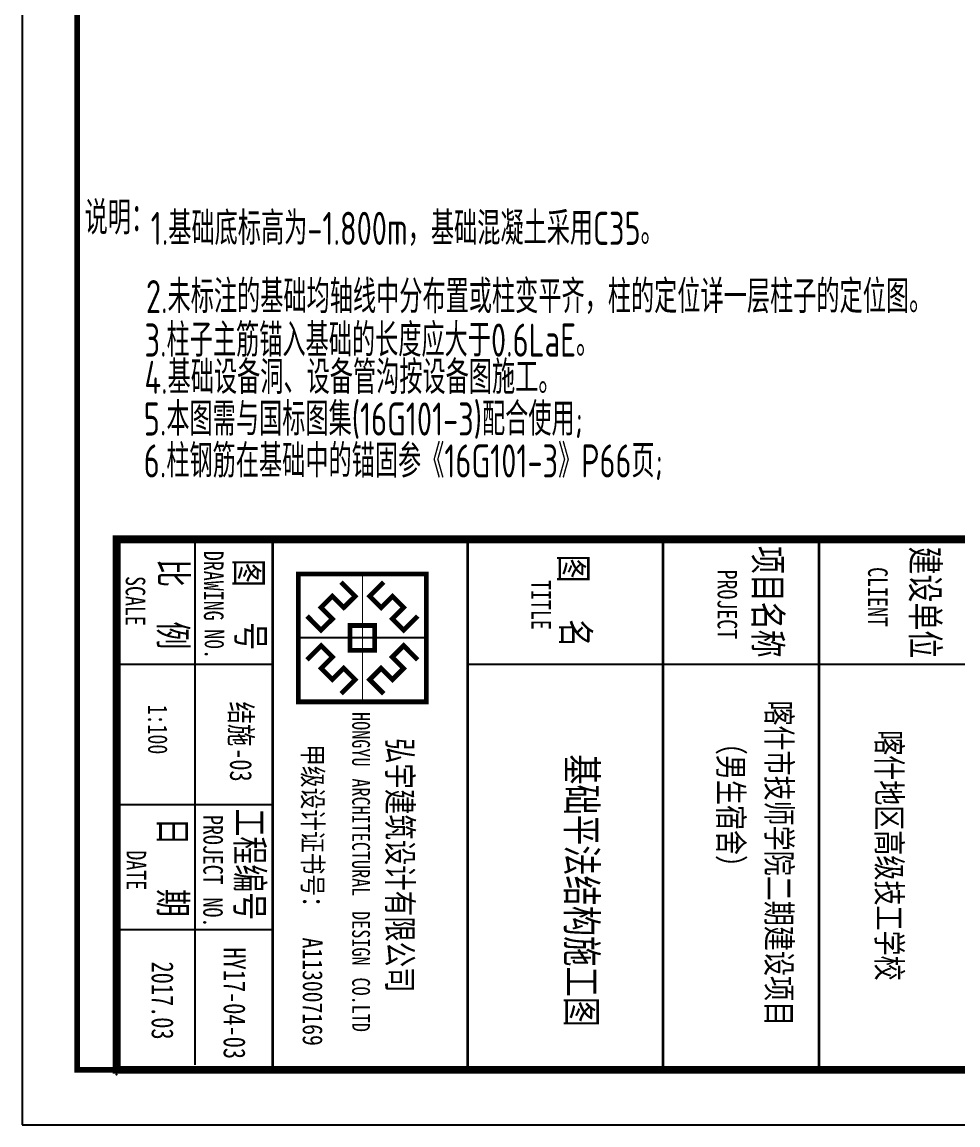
# Model space of a CAD drawing. Header units: millimetres. Extents: x 539196 to 807275, y 431843 to 1156631.
# Drawn here: x 539196 to 556159, y 936443 to 956437 of the extents above; entities that cross this region are included whole.
import ezdxf
from ezdxf.enums import TextEntityAlignment as Align

# ---------------------------------------------------------------- set-up
doc = ezdxf.new("R2010")
doc.units = ezdxf.units.MM
doc.header["$MEASUREMENT"] = 0
doc.layers.add('PUB_TITLE', color=4, linetype='Continuous')
doc.layers.add('TK', color=9, linetype='Continuous')
doc.layers.add('基础总说明', color=7, linetype='Continuous', lineweight=18)
doc.styles.add('-宋体', font='', dxfattribs={"width": 0.8})
doc.styles.add('_TEL_DIM', font='simhei.ttf', dxfattribs={"width": 0.8, "height": 3.5})
doc.styles.add('TSSD_Dimension', font='Tssdeng.shx', dxfattribs={"width": 0.7, "bigfont": 'hztxt.shx'})
doc.styles.get('-宋体').set_extended_font_data('SimSun')

# ---------------------------------------------------------------- blocks, each defined once
blk = doc.blocks.new('logo')
at = {"color": 6}
blk.add_line((1004, 2011), (1004, 0), dxfattribs=at)
at = {"color": 6, "const_width": 74.6}
for points in [[(0, 2011), (2008, 2011), (2008, 0), (0, 0)], [(809, 1198), (1199, 1198), (1199, 813), (809, 813)]]:
    blk.add_lwpolyline(points, close=True, dxfattribs=at)
at = {"color": 6}
blk.add_lwpolyline([(0, 2011), (2008, 2011), (2008, 0), (0, 0)], close=True, dxfattribs=at)
for points, const_width in [([(660, 1874), (883, 1654), (704, 1475), (526, 1653), (350, 1477), (528, 1299), (350, 1120), (129, 1340)], 74.6), ([(1004, 2011), (1004, 0)], 15.2), ([(1348, 1874), (1125, 1654), (1304, 1475), (1482, 1653), (1658, 1477), (1480, 1299), (1659, 1120), (1879, 1340)], 74.6), ([(0, 1006), (2008, 1006)], 15.2), ([(660, 137), (883, 357), (704, 536), (526, 358), (350, 534), (528, 712), (350, 891), (129, 671)], 74.6), ([(1348, 137), (1125, 357), (1304, 536), (1482, 358), (1658, 534), (1480, 712), (1659, 891), (1879, 671)], 74.6)]:
    blk.add_lwpolyline(points, dxfattribs=dict(at, const_width=const_width))
blk = doc.blocks.new('图签11')
for p, q in [((3661956, -366171), (3661956, -326171)), ((3663556, -361670), (3663556, -355170)), ((3661956, -359170), (3661956, -357170)), ((3661956, -364170), (3661956, -361670)), ((3661956, -361670), (3668756, -361670)), ((3661956, -365170), (3661956, -364170)), ((3661956, -364170), (3668756, -364170)), ((3661956, -364170), (3668691, -364170)), ((3663556, -366171), (3663556, -364170)), ((3665356, -366171), (3665356, -364170)), ((3666956, -366171), (3666956, -364170)), ((3661956, -366170), (3661956, -365170)), ((3661956, -365170), (3668691, -365170)), ((3661956, -365170), (3662956, -365170)), ((3662956, -365170), (3663156, -365170)), ((3663156, -365170), (3663356, -365170)), ((3668756, -366171), (3661956, -366171)), ((3661956, -366171), (3663656, -366171)), ((3668756, -366170), (3662804, -366170))]:
    blk.add_line(p, q)
at = {"const_width": 34}
for points in [[(3661956, -357170), (3668756, -357170)], [(3661956, -359170), (3668756, -359170)], [(3661956, -361670), (3668756, -361670)], [(3661956, -364170), (3668756, -364170)]]:
    blk.add_lwpolyline(points, dxfattribs=at)
for p in [(3668756, -366170), (3668756, -366170), (3668817, -366171), (3668756, -366310)]:
    blk.add_point(p)
at = {"layer": 'PUB_TITLE', "const_width": 100}
blk.add_lwpolyline([(3661956, -326171), (3668756, -326171), (3668756, -366170), (3661956, -366170)], close=True, dxfattribs=at)
at = {"color": 5, "xscale": 0.8162497761659324, "yscale": 0.8162497763405554, "zscale": 0.8162497763059946}
blk.add_blockref('logo', (3662401, -363842), dxfattribs=at)
at = {"style": '-宋体', "width": 0.75}
for s, height, p in [('建设单位', 350, (3662049, -355982)), ('CLIENT', 250, (3662313, -356540)), ('项目名称', 350, (3662041, -357998)), ('PROJECT', 250, (3662344, -358469)), ('名', 350, (3662981, -360463)), ('图', 350, (3662152, -360488)), ('TITLE', 250, (3662478, -360855)), ('图', 350, (3662208, -364650)), ('号', 350, (3663020, -364626)), ('工程编号', 350, (3665406, -364638)), ('DRAWING', 250, (3662105, -365051)), ('N0.', 250, (3663109, -365041)), ('PROJECT', 250, (3665490, -365059)), ('NO.', 250, (3666548, -365061)), ('比', 350, (3662210, -365616)), ('例', 350, (3663008, -365622)), ('日', 350, (3665523, -365625)), ('期', 350, (3666438, -365622)), ('1:100', 250, (3664075, -365767)), ('2017.03', 280.3, (3667368, -365721)), ('SCALE', 250, (3662428, -366054)), ('DATE', 250, (3665943, -366042))]:
    blk.add_text(s, height=height, dxfattribs=at).set_placement(p)
at = {"color": 1, "style": '-宋体', "width": 0.75}
for s, height, p in [('喀什地区高级技工学校', 313.9, (3664402, -356425)), ('喀什市技师学院二期建设项目', 313.91, (3664021, -357837)), ('（男生宿舍）', 313.9, (3664398, -358454)), ('HY17-04-03', 280.3, (3667188, -364799))]:
    blk.add_text(s, height=height, dxfattribs=at).set_placement(p)
at = {"layer": 'TK', "color": 9}
for s, height, style, width, p in [('弘宇建筑设计有限公司', 319, '-宋体', 0.75, (3664503, -362698)), ('HONGYU', 227.8, '-宋体', 0.75, (3664171, -363152, 0)), ('ARCHITECTURAL', 227.85, '-宋体', 0.75, (3665021, -363152, 0)), ('DESIGN', 227.8, '-宋体', 0.75, (3666722, -363152, 0)), ('CO.LTD', 227.8, '-宋体', 0.75, (3667573, -363152, 0)), ('甲级设计证书号：', 255.1, '_TEL_DIM', 0.8, (3664582, -363785)), ('A113007169', 255.1, '_TEL_DIM', 0.8, (3667061, -363785))]:
    blk.add_text(s, height=height, dxfattribs=dict(at, style=style, width=width)).set_placement(p)

msp = doc.modelspace()

# ---------------------------------------------------------------- linework, layer by layer
at = {"layer": 'PUB_TITLE'}
msp.add_lwpolyline([(539195.9, 936443), (598595.9, 936443), (598595.9, 1020543), (539195.9, 1020543)], close=True, dxfattribs=at)
at = {"layer": 'PUB_TITLE', "const_width": 100}
msp.add_lwpolyline([(540195.9, 937443), (597595.9, 937443), (597595.9, 1018043), (540195.9, 1018043)], close=True, dxfattribs=at)

# ---------------------------------------------------------------- block references
at = {"xscale": 1.41428571427241, "yscale": 1.41428571427241, "zscale": 1.414285714285714, "rotation": 270}
msp.add_blockref('图签11', (1058779.8, 6126112.1), dxfattribs=at)

# ---------------------------------------------------------------- texts
at = {"style": '-宋体', "width": 0.75}
for s, height, p in [('结施', 396.39, (542965.7, 944118.7)), ('-03', 396.39, (542965.7, 943273)), ('基础平法结构施工图', 537.07, (549072.6, 943163.6))]:
    msp.add_text(s, height=height, rotation=270, dxfattribs=at).set_placement(p)
at = {"layer": '基础总说明', "linetype": 'Continuous', "style": 'TSSD_Dimension', "width": 0.7}
msp.add_text('说明：', height=600, dxfattribs=at).set_placement((540329.6, 953187.4), align=Align.TOP_LEFT)
msp.add_text('1.基础底标高为-1.800m，基础混凝土采用C35。', height=600, dxfattribs=at).set_placement((541527.8, 952216.7), align=Align.BOTTOM_LEFT)
for s, p in [('2.未标注的基础均轴线中分布置或柱变平齐，柱的定位详一层柱子的定位图。', (541441.1, 951159.5)), ('3.柱子主筋锚入基础的长度应大于0.6LaE。', (541414.7, 950370.9)), ('4.基础设备洞、设备管沟按设备图施工。', (541414.7, 949695.9)), ('5.本图需与国标图集(16G101-3)配合使用;', (541401.9, 948940.5)), ('6.柱钢筋在基础中的锚固参《16G101-3》P66页;', (541401.9, 948180.4))]:
    msp.add_text(s, height=600, dxfattribs=at).set_placement(p)

doc.saveas('drawing.dxf')
